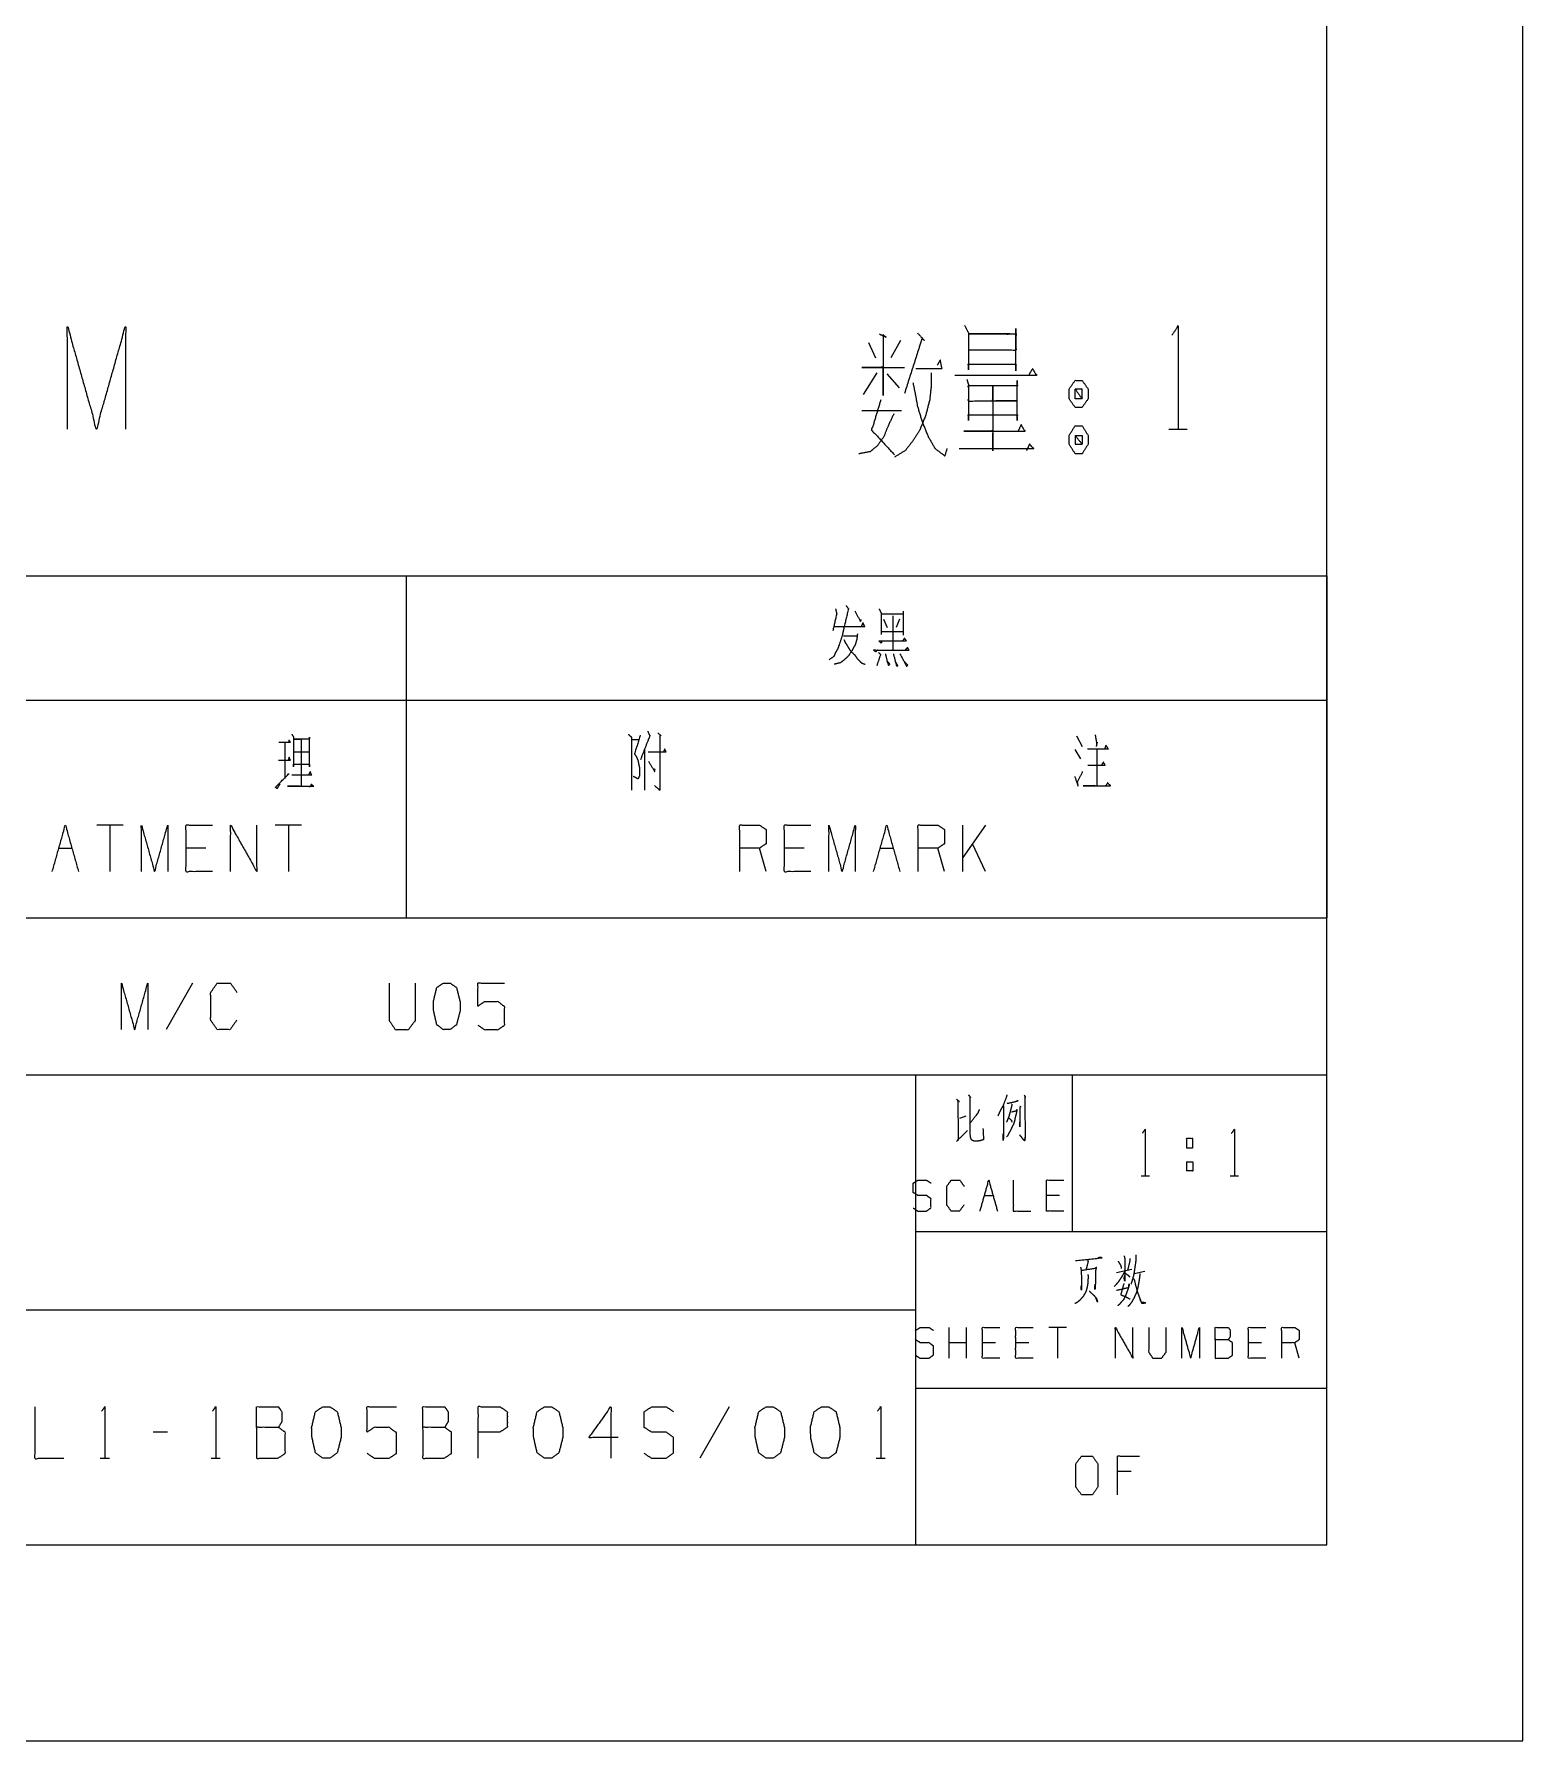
# Model space of a CAD drawing. Header units: millimetres. Extents: x 0 to 841, y 0 to 594.
# Drawn here: x 765 to 841, y 0 to 87.1 of the extents above; entities that cross this region are included whole.
import ezdxf

# ---------------------------------------------------------------- set-up
doc = ezdxf.new("R2010")
doc.units = ezdxf.units.MM
doc.layers.add('101', color=7, linetype='Continuous', true_color=0xffffff)

msp = doc.modelspace()

# ---------------------------------------------------------------- linework, layer by layer
at = {"layer": '101', "color": 133, "linetype": 'Continuous', "lineweight": 18}
for p, q in [((841, 0), (841, 594)), ((831, 10), (831, 584)), ((651, 42), (831, 42)), ((651, 34), (831, 34)), ((810, 34), (810, 10)), ((818, 34), (818, 26)), ((810, 26), (831, 26)), ((701, 22), (810, 22)), ((810, 18), (831, 18)), ((25, 10), (831, 10)), ((651, 10), (831, 10)), ((0, 0), (841, 0))]:
    msp.add_line(p, q, dxfattribs=at)
at = {"layer": '101', "color": 72, "linetype": 'Continuous', "lineweight": 18}
for p, q in [((809.241, 71.474), (808.735, 70.592)), ((807.605, 71.364), (807.956, 70.592)), ((808.033, 69.821), (807.332, 68.718)), ((808.54, 69.766), (809.164, 69.049)), ((807.254, 67.892), (809.281, 67.892)), ((822.935, 66.955), (823.87, 66.955)), ((754, 59.463), (784, 59.463)), ((784, 59.463), (831, 59.463)), ((784, 59.463), (784, 53.113)), ((831, 59.463), (831, 53.113)), ((808.269, 57.525), (809.365, 57.525)), ((809.365, 57.65), (809.365, 56.425)), ((808.287, 56.625), (809.365, 56.625)), ((808.357, 57.25), (808.552, 56.825)), ((808.835, 57.425), (808.835, 55.675)), ((809.188, 57.25), (809.011, 56.825)), ((806.328, 56.4), (807, 56.4)), ((754, 53.113), (784, 53.113)), ((784, 53.113), (784, 42)), ((784, 53.113), (831, 53.113)), ((831, 53.113), (831, 42)), ((796.844, 51.45), (797.021, 51.3)), ((777.813, 50.95), (777.813, 49.125)), ((795.518, 51.1), (795.872, 51.1)), ((796.172, 50.6), (796.172, 48.525)), ((818.124, 50.6), (818.425, 50.125)), ((818.212, 51.3), (818.513, 50.75)), ((778.255, 50.475), (779.032, 50.475)), ((769.555, 46.737), (768.212, 46.737)), ((768.884, 46.737), (768.884, 44.363)), ((778.661, 46.737), (777.318, 46.737)), ((777.99, 46.737), (777.99, 44.363)), ((812.411, 44.363), (812.411, 46.737)), ((813.578, 46.737), (812.411, 45.088)), ((766.271, 45.563), (766.943, 45.563)), ((773.772, 45.563), (772.765, 45.563)), ((802.372, 44.363), (802.037, 45.563)), ((804.313, 45.563), (803.306, 45.563)), ((808.194, 45.563), (808.866, 45.563)), ((811.478, 44.363), (811.143, 45.563)), ((813.578, 44.363), (812.906, 45.788)), ((754, 42), (784, 42)), ((784, 42), (831, 42)), ((773.091, 38.675), (771.747, 36.3)), ((812.258, 31.776), (812.58, 31.9)), ((821.511, 28.836), (821.935, 28.836)), ((823.823, 29.561), (823.823, 29.086)), ((823.823, 29.561), (824.159, 29.561)), ((826.064, 28.836), (826.488, 28.836)), ((813.515, 27.837), (813.96, 27.837)), ((817.354, 27.837), (816.687, 27.837)), ((820.255, 23.908), (821.046, 24.074)), ((821.163, 23.846), (821.704, 23.97)), ((811.718, 19.528), (811.718, 21.101)), ((812.607, 19.528), (812.607, 21.101)), ((817.699, 21.101), (816.809, 21.101)), ((817.254, 21.101), (817.254, 19.528)), ((812.607, 20.323), (811.718, 20.323)), ((814.082, 20.323), (813.415, 20.323)), ((815.779, 20.323), (815.112, 20.323)), ((827.66, 20.323), (826.993, 20.323)), ((829.58, 19.528), (829.357, 20.323)), ((800.48, 17.05), (798.997, 14.428)), ((771.822, 15.753), (771.08, 15.753)), ((768.388, 14.428), (768.857, 14.428)), ((774.046, 14.428), (774.514, 14.428)), ((807.99, 14.428), (808.458, 14.428)), ((821.002, 13.742), (820.314, 13.742))]:
    msp.add_line(p, q, dxfattribs=at)
for points, knots in [([(766.712, 66.955), (766.712, 72.191), (768.193, 66.955), (769.674, 72.191), (769.674, 66.955)], [0, 0, 0.245192, 0.500001, 0.754808, 1, 1]), ([(808.15, 71.805), (808.501, 71.64), (808.345, 71.75), (808.345, 68.663), (808.345, 70.096), (807.254, 70.096), (809.436, 70.096)], [0, 0, 0.046318, 0.069129, 0.437824, 0.609004, 0.739333, 1, 1]), ([(810.099, 71.86), (810.45, 71.474), (810.333, 71.584), (809.436, 68.773)], [0, 0, 0.143541, 0.187776, 1, 1]), ([(812.507, 72.246), (812.702, 71.86), (812.702, 69.986), (812.702, 70.262), (815.118, 70.262), (815.118, 69.931), (815.118, 72.081), (815.118, 71.805), (812.702, 71.805), (815.118, 71.805), (815.118, 70.978), (812.702, 70.978)], [0, 0, 0.027309, 0.145704, 0.163115, 0.31575, 0.336644, 0.47245, 0.489861, 0.642496, 0.795132, 0.847365, 1, 1]), ([(823.09, 71.75), (823.402, 72.191), (823.402, 66.955)], [0, 0, 0.093486, 1, 1]), ([(810.8, 69.821), (810.8, 69.159), (810.722, 68.443), (810.527, 67.671), (810.216, 66.899), (809.865, 66.348), (809.475, 65.852), (808.93, 65.521)], [0, 0, 0.134097, 0.280226, 0.441586, 0.610314, 0.742768, 0.870661, 1, 1]), ([(810.021, 70.041), (811.346, 70.041), (811.268, 70.482), (811.112, 70.206)], [0, 0, 0.634138, 0.848461, 1, 1]), ([(812, 69.71), (816.17, 69.71), (815.975, 70.041), (815.78, 69.71)], [0, 0, 0.844517, 0.922263, 1, 1]), ([(809.865, 69.325), (809.982, 68.773), (810.099, 68.112), (810.333, 67.34), (810.644, 66.569), (810.995, 65.962), (811.502, 65.577), (811.619, 65.962)], [0, 0, 0.122115, 0.267686, 0.442437, 0.622807, 0.774614, 0.912625, 1, 1]), ([(812.624, 69.49), (812.702, 69.214), (812.702, 67.395), (812.702, 67.671), (815.196, 67.671), (815.196, 67.395), (815.196, 69.435), (815.196, 69.159), (812.702, 69.159), (812.702, 68.388), (815.196, 68.388), (813.949, 68.388), (813.949, 69.159), (813.949, 65.852), (813.949, 66.844), (812.468, 66.844), (815.585, 66.844), (815.391, 67.175), (815.235, 66.844)], [0, 0, 0.011507, 0.084583, 0.095655, 0.195852, 0.206924, 0.288858, 0.29993, 0.400127, 0.431128, 0.531325, 0.581425, 0.612427, 0.745293, 0.785152, 0.844643, 0.96989, 0.985312, 1, 1]), ([(818.5, 69.435), (818.149, 69.435), (817.838, 68.994), (817.838, 68.498), (818.149, 68.057), (818.5, 68.057), (818.812, 68.498), (818.812, 68.994), (818.5, 69.435)], [0, 0, 0.091016, 0.231144, 0.359872, 0.5, 0.591016, 0.731144, 0.859872, 1, 1]), ([(818.149, 68.498), (818.5, 68.498), (818.149, 68.994), (818.149, 68.498)], [0, 0, 0.241168, 0.658907, 1, 1]), ([(818.5, 68.498), (818.5, 68.994), (818.149, 68.994)], [0, 0, 0.585808, 1, 1]), ([(808.228, 68.443), (807.761, 66.899), (808.93, 65.632)], [0, 0, 0.483241, 1, 1]), ([(808.891, 67.726), (808.579, 67.065), (808.384, 66.569), (808.033, 66.073), (807.683, 65.797), (807.098, 65.687)], [0, 0, 0.251061, 0.434042, 0.642634, 0.795784, 1, 1]), ([(818.812, 66.624), (818.5, 67.12), (818.149, 67.12), (817.838, 66.624), (817.838, 66.183), (818.149, 65.687), (818.5, 65.687), (818.812, 66.183), (818.812, 66.624)], [0, 0, 0.149196, 0.238514, 0.38771, 0.5, 0.649196, 0.738514, 0.88771, 1, 1]), ([(818.149, 66.624), (818.149, 66.183), (818.5, 66.183)], [0, 0, 0.556971, 1, 1]), ([(818.5, 66.624), (818.149, 66.624), (818.5, 66.183), (818.5, 66.624)], [0, 0, 0.258827, 0.674606, 1, 1]), ([(812.234, 65.962), (816.014, 65.962), (815.819, 66.183), (815.663, 65.852)], [0, 0, 0.851387, 0.917653, 1, 1]), ([(806.452, 57.95), (806.576, 57.775), (806.346, 56.825), (806.275, 56.475), (806.099, 55.925), (806.01, 55.7), (805.904, 55.525), (805.833, 55.35), (805.586, 55.175)], [0, 0, 0.069942, 0.388866, 0.505377, 0.693886, 0.772765, 0.839527, 0.901122, 1, 1]), ([(805.922, 57.775), (805.975, 57.525), (805.78, 56.65)], [0, 0, 0.221867, 1, 1]), ([(806.894, 57.675), (807.194, 57.125), (807.23, 57.225)], [0, 0, 0.855278, 1, 1]), ([(808.145, 57.775), (808.251, 57.55), (808.251, 56.475)], [0, 0, 0.187893, 1, 1]), ([(805.869, 56.875), (807.407, 56.875), (807.318, 57.075), (807.23, 56.875)], [0, 0, 0.778575, 0.889287, 1, 1]), ([(807.035, 56.5), (807, 56.2), (806.912, 55.925), (806.77, 55.675), (806.576, 55.375), (806.364, 55.175), (806.169, 55.025), (805.851, 54.95)], [0, 0, 0.143873, 0.28145, 0.418243, 0.588498, 0.72734, 0.844313, 1, 1]), ([(806.346, 56.2), (806.417, 56.05), (806.558, 55.825), (806.664, 55.65), (806.894, 55.425), (807.035, 55.225), (807.23, 55.025), (807.424, 54.95)], [0, 0, 0.098118, 0.255352, 0.376439, 0.566724, 0.711647, 0.876673, 1, 1]), ([(808.057, 55.675), (807.969, 55.575), (807.862, 55.675), (809.665, 55.675), (809.595, 55.8), (809.471, 55.675)], [0, 0, 0.055572, 0.116275, 0.86698, 0.926776, 1, 1]), ([(808.269, 56.125), (808.251, 56.025), (808.128, 56.15), (809.524, 56.15), (809.436, 56.275), (809.347, 56.15)], [0, 0, 0.051291, 0.14011, 0.845356, 0.922678, 1, 1]), ([(808.11, 55.55), (808.216, 55.45), (808.022, 54.875)], [0, 0, 0.193662, 1, 1]), ([(808.464, 55.475), (808.605, 54.9), (808.693, 54.95), (808.552, 55.1)], [0, 0, 0.658059, 0.770917, 1, 1]), ([(808.87, 55.475), (809.029, 54.875), (809.1, 54.875), (808.976, 55.075)], [0, 0, 0.669915, 0.746209, 1, 1]), ([(809.206, 55.475), (809.542, 54.85), (809.612, 54.9), (809.436, 55.075)], [0, 0, 0.679063, 0.761932, 1, 1]), ([(796.332, 51.525), (796.438, 51.3), (795.96, 50.075)], [0, 0, 0.159091, 1, 1]), ([(777.495, 50.975), (778.096, 50.975), (778.025, 51.075), (777.99, 50.95)], [0, 0, 0.704257, 0.847777, 1, 1]), ([(778.166, 51.375), (778.255, 51.225), (778.255, 49.725), (778.255, 49.85), (779.068, 49.85), (779.068, 49.725), (779.068, 51.225), (779.068, 51.125), (778.255, 51.125), (778.643, 51.125), (778.643, 48.725), (777.936, 48.725), (779.28, 48.725), (779.191, 48.775), (779.174, 48.825), (779.068, 48.675)], [0, 0, 0.016858, 0.162097, 0.1742, 0.25293, 0.265033, 0.410273, 0.419956, 0.498685, 0.536336, 0.768719, 0.837177, 0.967248, 0.97708, 0.982216, 1, 1]), ([(795.342, 51.375), (795.501, 51.225), (795.501, 48.525)], [0, 0, 0.074913, 1, 1]), ([(795.943, 51.325), (795.66, 50.375), (795.766, 50.2), (795.837, 50.025), (795.907, 49.675), (795.907, 49.25), (795.837, 49.1), (795.589, 49.225)], [0, 0, 0.379815, 0.458216, 0.53054, 0.667364, 0.830219, 0.893762, 1, 1]), ([(796.349, 50.475), (797.268, 50.475), (797.198, 50.625), (797.145, 50.5)], [0, 0, 0.752913, 0.888751, 1, 1]), ([(796.95, 51.35), (796.95, 48.525), (796.685, 48.75)], [0, 0, 0.890393, 1, 1]), ([(819.255, 50.6), (819.255, 48.75), (818.548, 48.75), (819.945, 48.75), (819.803, 48.9), (819.715, 48.75)], [0, 0, 0.426898, 0.590045, 0.912258, 0.959824, 1, 1]), ([(818.778, 50.625), (819.839, 50.625), (819.715, 50.825), (819.662, 50.65)], [0, 0, 0.71726, 0.876312, 1, 1]), ([(819.167, 51.35), (819.255, 50.875), (819.273, 50.975), (819.22, 50.75)], [0, 0, 0.592181, 0.716654, 1, 1]), ([(777.477, 50.05), (778.096, 50.05), (778.025, 50.2), (777.99, 50.075)], [0, 0, 0.676582, 0.857942, 1, 1]), ([(796.367, 50), (796.685, 49.475), (796.703, 49.575), (796.614, 49.6)], [0, 0, 0.760424, 0.886218, 1, 1]), ([(818.796, 49.8), (819.68, 49.8), (819.591, 49.95), (819.503, 49.825)], [0, 0, 0.72982, 0.873606, 1, 1]), ([(777.565, 48.85), (777.406, 48.6), (777.336, 48.675), (778.025, 49.375)], [0, 0, 0.214444, 0.28903, 1, 1]), ([(778.166, 49.3), (779.174, 49.3), (779.103, 49.475), (779.032, 49.325)], [0, 0, 0.739682, 0.878253, 1, 1]), ([(818.124, 49.225), (818.301, 48.725), (818.266, 48.95), (818.531, 49.475)], [0, 0, 0.393943, 0.563123, 1, 1]), ([(770.488, 44.363), (770.488, 46.737), (771.16, 44.363), (771.832, 46.737), (771.832, 44.363)], [0, 0, 0.245192, 0.499999, 0.754808, 1, 1]), ([(774.108, 44.363), (772.765, 44.363), (772.765, 46.737), (774.108, 46.737)], [0, 0, 0.265387, 0.734613, 1, 1]), ([(775.041, 44.363), (775.041, 46.737), (776.385, 44.363), (776.385, 46.737)], [0, 0, 0.317575, 0.682425, 1, 1]), ([(801.029, 44.363), (801.029, 46.737), (802.037, 46.737), (802.372, 46.513), (802.372, 45.788), (802.037, 45.563), (801.029, 45.563)], [0, 0, 0.400956, 0.571043, 0.639279, 0.761676, 0.829913, 1, 1]), ([(804.649, 44.363), (803.306, 44.363), (803.306, 46.737), (804.649, 46.737)], [0, 0, 0.265387, 0.734613, 1, 1]), ([(805.582, 44.363), (805.582, 46.737), (806.254, 44.363), (806.925, 46.737), (806.925, 44.363)], [0, 0, 0.245192, 0.5, 0.754808, 1, 1]), ([(807.859, 44.363), (808.53, 46.737), (809.202, 44.363)], [0, 0, 0.500002, 1, 1]), ([(810.135, 44.363), (810.135, 46.737), (811.142, 46.737), (811.478, 46.513), (811.478, 45.788), (811.142, 45.563), (810.135, 45.563)], [0, 0, 0.400946, 0.57103, 0.639276, 0.76167, 0.829917, 1, 1]), ([(769.471, 36.3), (769.471, 38.675), (770.143, 36.3), (770.814, 38.675), (770.814, 36.3)], [0, 0, 0.245192, 0.5, 0.754808, 1, 1]), ([(775.35, 36.775), (775.014, 36.3), (774.36, 36.3), (774.024, 36.775), (774.024, 38.2), (774.36, 38.675), (775.031, 38.675), (775.367, 38.2)], [0, 0, 0.114564, 0.243372, 0.357936, 0.638587, 0.753151, 0.885427, 1, 1]), ([(783.13, 38.675), (783.13, 36.775), (783.448, 36.3), (784.12, 36.3), (784.473, 36.775), (784.473, 38.675)], [0, 0, 0.337153, 0.438602, 0.557782, 0.662847, 1, 1]), ([(786.237, 36.3), (786.573, 36.55), (786.75, 37.25), (786.75, 37.725), (786.573, 38.45), (786.237, 38.675), (785.901, 38.675), (785.565, 38.45), (785.389, 37.725), (785.406, 37.25), (785.565, 36.55), (785.901, 36.3), (786.237, 36.3)], [0, 0, 0.067519, 0.183966, 0.260578, 0.380938, 0.446129, 0.500298, 0.565501, 0.685858, 0.762523, 0.878301, 0.94583, 1, 1]), ([(787.665, 36.525), (788.001, 36.3), (788.69, 36.3), (789.026, 36.525), (789.026, 37.475), (788.69, 37.725), (788.001, 37.725), (787.665, 37.5), (787.665, 38.675), (789.026, 38.675)], [0, 0, 0.062222, 0.168338, 0.230571, 0.376816, 0.44127, 0.547387, 0.609608, 0.790491, 1, 1]), ([(812.096, 32.749), (812.243, 32.625), (812.155, 32.666), (812.184, 30.679), (812.096, 30.596), (812.653, 31.155)], [0, 0, 0.060271, 0.090744, 0.714589, 0.752492, 1, 1]), ([(812.697, 32.977), (812.814, 32.832), (812.77, 32.873), (812.77, 32.439), (812.77, 31.611), (812.77, 31.321), (812.77, 31.217), (812.784, 30.824), (812.828, 30.721), (812.887, 30.658), (813.019, 30.617), (813.282, 30.638), (813.472, 30.7), (813.487, 30.721), (813.458, 31.259)], [0, 0, 0.050888, 0.067372, 0.186118, 0.4123, 0.491465, 0.519738, 0.627249, 0.65796, 0.681273, 0.718988, 0.79117, 0.845839, 0.852764, 1, 1]), ([(812.77, 31.507), (813.194, 32.045), (813.267, 32.232)], [0, 0, 0.77398, 1, 1]), ([(814.657, 32.977), (814.642, 32.873), (814.467, 32.418), (814.32, 32.149), (814.203, 31.9)], [0, 0, 0.089072, 0.504979, 0.766001, 1, 1]), ([(814.496, 32.418), (814.481, 30.658), (814.467, 30.783), (814.467, 30.803), (814.481, 30.99)], [0, 0, 0.841012, 0.900786, 0.910681, 1, 1]), ([(814.906, 32.501), (814.92, 32.459), (814.847, 32.17), (814.774, 31.9), (814.701, 31.714), (814.642, 31.569)], [0, 0, 0.044891, 0.350478, 0.63559, 0.840224, 1, 1]), ([(814.906, 32.107), (815.199, 32.17), (815.169, 32.232), (815.14, 32.004), (815.081, 31.797), (815.052, 31.631), (814.994, 31.466), (814.92, 31.321), (814.847, 31.155), (814.774, 31.031), (814.701, 30.886), (814.642, 30.824)], [0, 0, 0.158182, 0.194476, 0.315843, 0.429568, 0.518472, 0.611327, 0.697145, 0.792857, 0.869066, 0.954883, 1, 1]), ([(814.672, 32.563), (814.701, 32.542), (814.73, 32.542), (815.242, 32.666), (815.199, 32.666), (815.125, 32.625)], [0, 0, 0.049781, 0.090425, 0.822292, 0.883256, 1, 1]), ([(815.55, 32.956), (815.608, 32.873), (815.579, 32.853), (815.594, 30.803), (815.594, 30.783), (815.579, 30.658), (815.55, 30.617), (815.316, 30.928), (815.55, 30.638), (815.579, 30.721)], [0, 0, 0.031372, 0.042462, 0.676473, 0.682877, 0.721567, 0.737252, 0.857566, 0.97283, 1, 1]), ([(815.33, 32.397), (815.36, 32.356), (815.33, 32.335), (815.33, 31.342), (815.316, 31.445), (815.33, 31.569)], [0, 0, 0.038712, 0.066084, 0.824707, 0.904517, 1, 1]), ([(814.76, 31.797), (814.891, 31.673), (814.92, 31.569)], [0, 0, 0.6273, 1, 1]), ([(821.582, 31.011), (821.723, 31.211), (821.723, 28.836)], [0, 0, 0.093504, 1, 1]), ([(823.823, 30.261), (823.823, 30.736), (824.159, 30.736), (824.159, 30.261), (823.823, 30.261)], [0, 0, 0.29293, 0.5, 0.79293, 1, 1]), ([(826.135, 31.011), (826.276, 31.211), (826.276, 28.836)], [0, 0, 0.093487, 1, 1]), ([(824.159, 29.561), (824.159, 29.086), (823.823, 29.086)], [0, 0, 0.585862, 1, 1]), ([(809.887, 27.191), (810.109, 27.042), (810.566, 27.042), (810.788, 27.208), (810.788, 27.671), (810.566, 27.837), (810.121, 27.837), (809.887, 27.986), (809.887, 28.466), (810.121, 28.615), (810.566, 28.615), (810.788, 28.466)], [0, 0, 0.068029, 0.184061, 0.254519, 0.372336, 0.442795, 0.555844, 0.62637, 0.748395, 0.818922, 0.931971, 1, 1]), ([(812.474, 27.357), (812.251, 27.042), (811.818, 27.042), (811.595, 27.357), (811.595, 28.301), (811.818, 28.615), (812.263, 28.615), (812.485, 28.301)], [0, 0, 0.114562, 0.243354, 0.35793, 0.638579, 0.753155, 0.885438, 1, 1]), ([(814.99, 28.615), (814.99, 27.042), (815.88, 27.042)], [0, 0, 0.638726, 1, 1]), ([(817.577, 27.042), (816.687, 27.042), (816.687, 28.615), (817.577, 28.615)], [0, 0, 0.265394, 0.734606, 1, 1]), ([(818.163, 24.509), (819.509, 24.654), (819.451, 24.674), (819.305, 24.654)], [0, 0, 0.865802, 0.9055, 1, 1]), ([(818.778, 24.571), (818.807, 24.447), (818.705, 24.053)], [0, 0, 0.238942, 1, 1]), ([(820.343, 24.488), (820.475, 24.26), (820.504, 24.115)], [0, 0, 0.640215, 1, 1]), ([(820.65, 24.757), (820.68, 24.612), (820.68, 23.474), (820.65, 23.619), (820.68, 23.743)], [0, 0, 0.094653, 0.823642, 0.918296, 1, 1]), ([(820.943, 24.612), (820.943, 24.509), (820.826, 24.033)], [0, 0, 0.174306, 1, 1]), ([(821.25, 24.798), (821.25, 24.674), (821.236, 24.447), (821.192, 24.157), (821.148, 23.846), (821.089, 23.598), (821.016, 23.37), (821.002, 23.308)], [0, 0, 0.081859, 0.232243, 0.425428, 0.632112, 0.800314, 0.957949, 1, 1]), ([(818.792, 23.805), (818.822, 23.681), (818.807, 23.639), (818.792, 23.349), (818.748, 23.101), (818.705, 22.956), (818.631, 22.811), (818.544, 22.666), (818.397, 22.501), (818.251, 22.377), (818.134, 22.314)], [0, 0, 0.073227, 0.098427, 0.264944, 0.409702, 0.496587, 0.589742, 0.686972, 0.813796, 0.923947, 1, 1]), ([(818.426, 24.177), (818.456, 24.012), (818.47, 23.577), (818.47, 22.998), (818.456, 23.08), (818.456, 23.225)], [0, 0, 0.119125, 0.427226, 0.837795, 0.897357, 1, 1]), ([(818.456, 24.012), (819.246, 24.136), (819.202, 24.177), (819.187, 23.826), (819.187, 23.453), (819.173, 23.225), (819.158, 23.039), (819.144, 23.122), (819.173, 23.308)], [0, 0, 0.351973, 0.378523, 0.533486, 0.697422, 0.797811, 0.880032, 0.917027, 1, 1]), ([(820.665, 23.929), (820.533, 23.701), (820.402, 23.494), (820.27, 23.329), (820.138, 23.184)], [0, 0, 0.287231, 0.555137, 0.786182, 1, 1]), ([(820.68, 23.888), (820.855, 23.763), (820.943, 23.66)], [0, 0, 0.613114, 1, 1]), ([(821.455, 23.846), (821.411, 23.494), (821.367, 23.246), (821.324, 23.039), (821.265, 22.853), (821.148, 22.604), (821.046, 22.418), (820.928, 22.252), (820.841, 22.17)], [0, 0, 0.194372, 0.332631, 0.448612, 0.555645, 0.706159, 0.82269, 0.93385, 1, 1]), ([(821.133, 23.577), (821.163, 23.536), (821.309, 22.956), (821.411, 22.687), (821.514, 22.397), (821.543, 22.335), (821.763, 22.356), (821.543, 22.377), (821.47, 22.501)], [0, 0, 0.026718, 0.341743, 0.493482, 0.655463, 0.691641, 0.807838, 0.924035, 1, 1]), ([(818.866, 22.956), (819.07, 22.77), (819.187, 22.646), (819.246, 22.563), (819.29, 22.397), (819.202, 22.604)], [0, 0, 0.292983, 0.473565, 0.58085, 0.762106, 1, 1]), ([(820.255, 22.998), (820.885, 23.142), (820.899, 23.329), (820.899, 23.246), (820.826, 22.998), (820.724, 22.728), (820.621, 22.521), (820.504, 22.397), (820.402, 22.273), (820.328, 22.211)], [0, 0, 0.304468, 0.392578, 0.431617, 0.553711, 0.689471, 0.798367, 0.878842, 0.95475, 1, 1]), ([(820.636, 23.349), (820.475, 22.77), (820.577, 22.728), (820.694, 22.687), (820.811, 22.625), (820.958, 22.542)], [0, 0, 0.529111, 0.626299, 0.735528, 0.8521, 1, 1]), ([(810.009, 19.677), (810.231, 19.528), (810.688, 19.528), (810.91, 19.694), (810.91, 20.157), (810.688, 20.323), (810.243, 20.323), (810.009, 20.472), (810.009, 20.952), (810.243, 21.101), (810.688, 21.101), (810.91, 20.952)], [0, 0, 0.06803, 0.184042, 0.254518, 0.372337, 0.442813, 0.555842, 0.62637, 0.748396, 0.818924, 0.931953, 1, 1]), ([(814.305, 19.528), (813.415, 19.528), (813.415, 21.101), (814.305, 21.101)], [0, 0, 0.265394, 0.734606, 1, 1]), ([(816.002, 19.528), (815.112, 19.528), (815.112, 21.101), (816.002, 21.101)], [0, 0, 0.265394, 0.734606, 1, 1]), ([(820.204, 19.528), (820.204, 21.101), (821.094, 19.528), (821.094, 21.101)], [0, 0, 0.317573, 0.682427, 1, 1]), ([(821.901, 21.101), (821.901, 19.843), (822.112, 19.528), (822.557, 19.528), (822.791, 19.843), (822.791, 21.101)], [0, 0, 0.337149, 0.438598, 0.557784, 0.662851, 1, 1]), ([(823.598, 19.528), (823.598, 21.101), (824.043, 19.528), (824.488, 21.101), (824.488, 19.528)], [0, 0, 0.245192, 0.5, 0.754808, 1, 1]), ([(825.295, 20.472), (825.295, 21.101), (825.963, 21.101), (826.068, 20.952), (826.068, 20.638), (825.963, 20.472), (825.295, 20.472), (825.295, 19.528), (825.951, 19.528), (826.173, 19.677), (826.173, 20.323), (825.963, 20.472)], [0, 0, 0.115916, 0.238842, 0.272469, 0.330427, 0.366588, 0.489513, 0.663388, 0.784166, 0.833484, 0.952451, 1, 1]), ([(827.882, 19.528), (826.993, 19.528), (826.993, 21.101), (827.882, 21.101)], [0, 0, 0.265394, 0.734606, 1, 1]), ([(828.69, 19.528), (828.69, 21.101), (829.357, 21.101), (829.58, 20.952), (829.58, 20.472), (829.357, 20.323), (828.69, 20.323)], [0, 0, 0.400948, 0.571024, 0.639277, 0.761671, 0.829924, 1, 1]), ([(765.052, 17.05), (765.052, 14.428), (766.535, 14.428)], [0, 0, 0.638735, 1, 1]), ([(768.466, 16.829), (768.623, 17.05), (768.623, 14.428)], [0, 0, 0.093489, 1, 1]), ([(774.124, 16.829), (774.28, 17.05), (774.28, 14.428)], [0, 0, 0.093489, 1, 1]), ([(776.367, 16.001), (776.367, 17.05), (777.479, 17.05), (777.655, 16.801), (777.655, 16.277), (777.479, 16.001), (776.367, 16.001), (776.367, 14.428), (777.46, 14.428), (777.831, 14.676), (777.831, 15.753), (777.479, 16.001)], [0, 0, 0.115917, 0.238847, 0.272469, 0.330428, 0.366584, 0.489513, 0.663389, 0.784162, 0.833485, 0.952453, 1, 1]), ([(780.113, 14.428), (780.484, 14.704), (780.679, 15.477), (780.679, 16.001), (780.484, 16.801), (780.113, 17.05), (779.742, 17.05), (779.371, 16.801), (779.176, 16.001), (779.196, 15.477), (779.371, 14.704), (779.742, 14.428), (780.113, 14.428)], [0, 0, 0.067525, 0.183972, 0.260584, 0.380943, 0.446141, 0.500306, 0.565504, 0.685863, 0.762529, 0.87831, 0.945835, 1, 1]), ([(782.005, 14.676), (782.376, 14.428), (783.137, 14.428), (783.508, 14.676), (783.508, 15.725), (783.137, 16.001), (782.376, 16.001), (782.005, 15.753), (782.005, 17.05), (783.508, 17.05)], [0, 0, 0.062228, 0.168343, 0.230571, 0.376816, 0.441265, 0.547381, 0.609609, 0.790491, 1, 1]), ([(784.853, 16.001), (784.853, 17.05), (785.965, 17.05), (786.141, 16.801), (786.141, 16.277), (785.965, 16.001), (784.853, 16.001), (784.853, 14.428), (785.946, 14.428), (786.317, 14.676), (786.317, 15.753), (785.965, 16.001)], [0, 0, 0.115917, 0.238847, 0.272469, 0.330428, 0.366584, 0.489513, 0.663389, 0.784162, 0.833485, 0.952453, 1, 1]), ([(787.682, 14.428), (787.682, 17.05), (788.794, 17.05), (789.165, 16.801), (789.165, 16.001), (788.775, 15.753), (787.682, 15.753)], [0, 0, 0.401148, 0.571313, 0.639589, 0.762044, 0.83282, 1, 1]), ([(791.428, 14.428), (791.798, 14.704), (791.994, 15.477), (791.994, 16.001), (791.798, 16.801), (791.428, 17.05), (791.057, 17.05), (790.686, 16.801), (790.491, 16.001), (790.511, 15.477), (790.686, 14.704), (791.057, 14.428), (791.428, 14.428)], [0, 0, 0.067525, 0.183972, 0.260584, 0.380943, 0.446141, 0.500306, 0.565504, 0.685863, 0.762529, 0.87831, 0.945835, 1, 1]), ([(794.822, 15.477), (793.339, 15.477), (794.452, 17.05), (794.452, 14.428)], [0, 0, 0.245876, 0.565303, 1, 1]), ([(796.148, 14.676), (796.519, 14.428), (797.28, 14.428), (797.651, 14.704), (797.651, 15.477), (797.28, 15.753), (796.539, 15.753), (796.148, 16.001), (796.148, 16.801), (796.539, 17.05), (797.28, 17.05), (797.651, 16.801)], [0, 0, 0.068036, 0.184054, 0.254519, 0.372335, 0.4428, 0.555843, 0.62637, 0.748394, 0.81892, 0.931964, 1, 1]), ([(802.742, 14.428), (803.113, 14.704), (803.308, 15.477), (803.308, 16.001), (803.113, 16.801), (802.742, 17.05), (802.372, 17.05), (802.001, 16.801), (801.806, 16.001), (801.825, 15.477), (802.001, 14.704), (802.372, 14.428), (802.742, 14.428)], [0, 0, 0.067525, 0.183973, 0.260585, 0.380947, 0.446145, 0.500309, 0.565506, 0.685865, 0.76253, 0.878311, 0.945836, 1, 1]), ([(805.571, 14.428), (805.942, 14.704), (806.137, 15.477), (806.137, 16.001), (805.942, 16.801), (805.571, 17.05), (805.2, 17.05), (804.83, 16.801), (804.635, 16.001), (804.654, 15.477), (804.83, 14.704), (805.2, 14.428), (805.571, 14.428)], [0, 0, 0.067525, 0.183972, 0.260584, 0.380943, 0.446141, 0.500306, 0.565504, 0.685863, 0.762529, 0.87831, 0.945835, 1, 1]), ([(808.068, 16.829), (808.224, 17.05), (808.224, 14.428)], [0, 0, 0.093489, 1, 1]), ([(818.47, 12.562), (819.026, 12.562), (819.305, 12.956), (819.305, 14.136), (819.026, 14.529), (818.47, 14.529), (818.178, 14.136), (818.178, 12.956), (818.47, 12.562)], [0, 0, 0.102683, 0.191619, 0.409477, 0.498413, 0.601096, 0.691619, 0.909477, 1, 1]), ([(820.314, 12.562), (820.314, 14.529), (821.426, 14.529)], [0, 0, 0.638735, 1, 1])]:
    msp.add_open_spline(points, degree=1, knots=knots, dxfattribs=at)
for points in [[(765.936, 44.363), (766.607, 46.737), (767.279, 44.363)], [(813.293, 27.042), (813.738, 28.615), (814.182, 27.042)]]:
    msp.add_open_spline(points, degree=1, dxfattribs=at)

doc.saveas('drawing.dxf')
